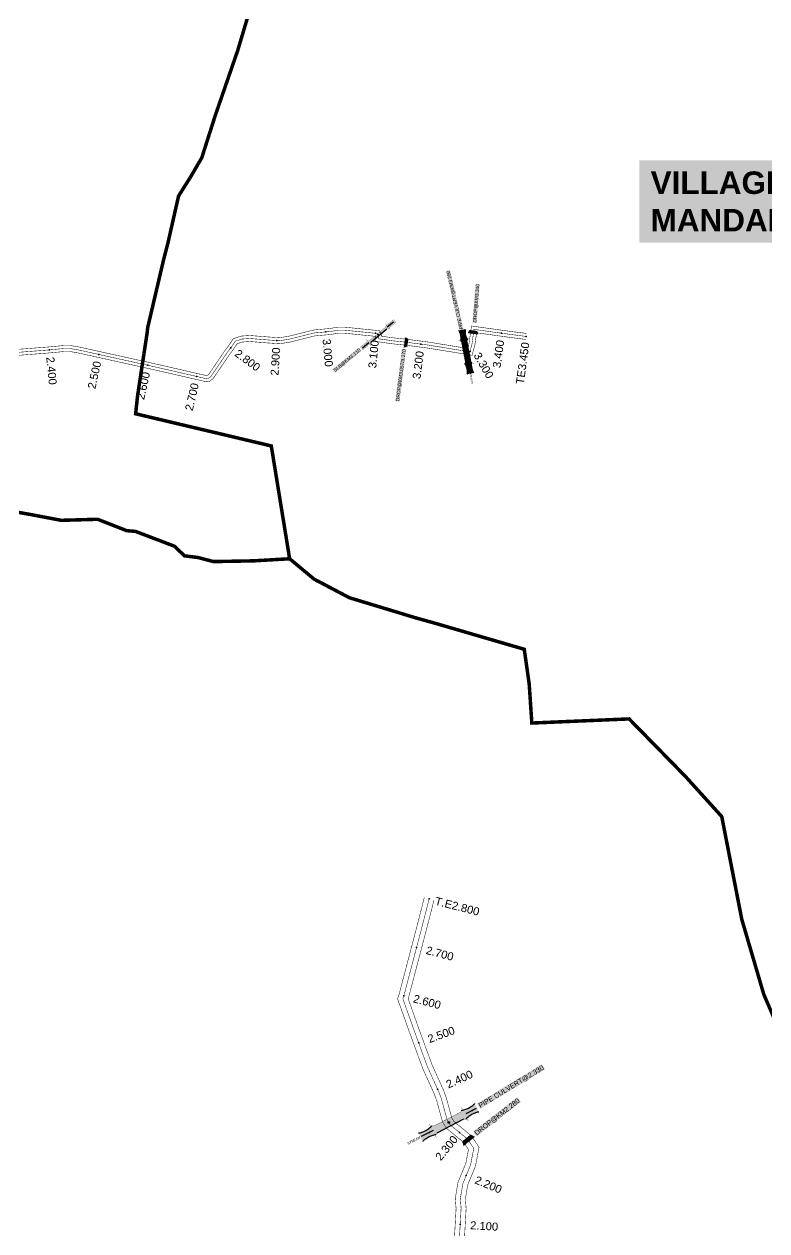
# Model space of a CAD drawing. Header units: inches. Extents: x 174104 to 230935, y 1583276 to 1631460.
# Drawn here: x 190127 to 191611, y 1614253 to 1616666 of the extents above; entities that cross this region are included whole.
import ezdxf
from ezdxf.enums import TextEntityAlignment as Align

# ---------------------------------------------------------------- set-up
doc = ezdxf.new("R2010")
doc.units = ezdxf.units.IN
doc.header["$LTSCALE"] = 15
doc.header["$MEASUREMENT"] = 0
doc.linetypes.add('ACAD_ISO02W100', pattern=[15, 12, -3])
doc.linetypes.add('HIDDEN2', pattern=[0.1875, 0.125, -0.0625])
for name, color, linetype in [('CANAL1', 7, 'Continuous'), ('CHANAGE', 1, 'Continuous'), ('CS', 134, 'Continuous'), ('CSMark', 72, 'Continuous'), ('POINT', 2, 'Continuous'), ('STRUCTURE', 5, 'Continuous'), ('TEXT', 1, 'Continuous'), ('VILLAGE BOUNDRY', 5, 'Continuous')]:
    doc.layers.add(name, color=color, linetype=linetype)
doc.styles.get("Standard").update_dxf_attribs({"font": 'arial.ttf'})
doc.dimstyles.get("Standard").update_dxf_attribs({"dimtxt": 0.18, "dimasz": 0.18, "dimexe": 0.18, "dimexo": 0.0625, "dimgap": 0.09, "dimtad": 0, "dimtih": 1, "dimtoh": 1, "dimdec": 4, "dimzin": 0, "dimdsep": 46, "dimtxsty": 'Standard', "dimcen": 0.09, "dimadec": 0, "dimazin": 0, "dimtfac": 1, "dimtdec": 4, "dimtofl": 0, "dimtmove": 0, "dimatfit": 3, "dimfxl": 1, "dimtolj": 1, "dimtzin": 0, "dimarcsym": 0})

# ---------------------------------------------------------------- blocks, each defined once
blk = doc.blocks.new('DROP')
h = blk.add_hatch()
h.set_pattern_fill('ANSI31', color=1, scale=10, angle=45)
h.set_pattern_definition([(90, (-324.4107, -25.7687), (-1.25, 0), [])])
h.paths.add_polyline_path([(-9.9, -4.3), (-13.8, 4.1), (13.8, 4.1), (10.2, -4.3)])
at = {"layer": 'STRUCTURE', "color": 5, "const_width": 0.49}
blk.add_lwpolyline([(-9.9, -4.3), (-13.8, 4.1), (13.8, 4.1), (10.2, -4.3), (-9.9, -4.3)], dxfattribs=at)
at = {"layer": 'STRUCTURE', "color": 5}
blk.add_circle((0, 0), 1.33, dxfattribs=at)
blk = doc.blocks.new('SP')
at = {"layer": 'STRUCTURE'}
h = blk.add_hatch(dxfattribs=at)
h.set_pattern_fill('DASH', color=256, scale=8, style=0)
edge = h.paths.add_edge_path()
edge.add_spline(control_points=[(769825.7, 1706742.1), (769825.3, 1706741.8), (769823.8, 1706740.8), (769820.9, 1706740.3), (769817, 1706739.7), (769811.4, 1706738.9), (769804, 1706739.7), (769798.4, 1706741), (769795.6, 1706741.6)], knot_values=[0, 0, 0, 0, 1.613557, 5.24513, 8.624976, 13.470124, 22.190216, 30.746377, 30.746377, 30.746377, 30.746377], degree=3, periodic=0)
edge.add_line((769795.6, 1706741.6), (769792.6, 1706739.6))
edge.add_line((769792.6, 1706739.6), (769732.6, 1706739.6))
edge.add_line((769732.6, 1706739.6), (769729.6, 1706741.6))
edge.add_spline(control_points=[(769729.6, 1706741.6), (769726.9, 1706740.9), (769721.3, 1706739.5), (769713.9, 1706738.5), (769708.3, 1706739.1), (769704.4, 1706739.6), (769701.5, 1706740), (769700, 1706741), (769699.5, 1706741.3)], knot_values=[0, 0, 0, 0, 8.556161, 17.276253, 22.121402, 25.501247, 29.13282, 30.746377, 30.746377, 30.746377, 30.746377], degree=3, periodic=0)
edge.add_line((769699.5, 1706741.3), (769699.5, 1706722.1))
edge.add_spline(control_points=[(769699.5, 1706722.1), (769700, 1706722.4), (769701.4, 1706723.4), (769704.3, 1706724), (769708.2, 1706724.5), (769713.8, 1706725.3), (769721.2, 1706724.5), (769726.8, 1706723.3), (769729.6, 1706722.6)], knot_values=[0, 0, 0, 0, 1.613557, 5.24513, 8.624976, 13.470124, 22.190216, 30.746377, 30.746377, 30.746377, 30.746377], degree=3, periodic=0)
edge.add_line((769729.6, 1706722.6), (769732.6, 1706724.6))
edge.add_line((769732.6, 1706724.6), (769792.6, 1706724.6))
edge.add_line((769792.6, 1706724.6), (769795.6, 1706722.6))
edge.add_spline(control_points=[(769795.6, 1706722.6), (769798.4, 1706723.3), (769803.9, 1706724.8), (769811.3, 1706725.8), (769817, 1706725.1), (769820.9, 1706724.7), (769823.8, 1706724.2), (769825.2, 1706723.3), (769825.7, 1706723)], knot_values=[0, 0, 0, 0, 8.556161, 17.276253, 22.121402, 25.501247, 29.13282, 30.746377, 30.746377, 30.746377, 30.746377], degree=3, periodic=0)
edge.add_line((769825.7, 1706723), (769825.7, 1706742.1))
h.paths.add_polyline_path([(769764.2, 1706732.1, -1), (769761.1, 1706732.1, -1)], flags=0)
h.paths.add_polyline_path([(769761.1, 1706732.1, 1), (769764.2, 1706732.1, 1)], flags=16)
at = {"layer": 'STRUCTURE', "const_width": 0.628}
for points in [[(769726.6, 1706747.6), (769726.6, 1706743.6), (769732.6, 1706739.6), (769792.6, 1706739.6), (769798.6, 1706743.6), (769798.6, 1706747.6)], [(769726.6, 1706716.6), (769726.6, 1706720.6), (769732.6, 1706724.6), (769792.6, 1706724.6), (769798.6, 1706720.6), (769798.6, 1706716.6)]]:
    blk.add_lwpolyline(points, dxfattribs=at)
at = {"layer": 'STRUCTURE', "color": 3}
blk.add_lwpolyline([(769732.6, 1706724.6), (769792.6, 1706724.6)], dxfattribs=at)
blk.add_lwpolyline([(769732.6, 1706724.6), (769792.6, 1706724.6)], dxfattribs=at)
at = {"layer": 'STRUCTURE', "color": 0}
blk.add_circle((769762.6, 1706732.1), 1.55, dxfattribs=at)
at = {"layer": 'STRUCTURE'}
for points in [[(769699.5, 1706741.3), (769700.9, 1706740.5), (769704.4, 1706739.6), (769707.8, 1706739.2), (769712.6, 1706738.8), (769721.3, 1706739.7), (769729.6, 1706741.6)], [(769825.7, 1706742.1), (769824.3, 1706741.3), (769820.8, 1706740.3), (769817.5, 1706739.8), (769812.7, 1706739.2), (769804, 1706739.9), (769795.6, 1706741.6)], [(769699.5, 1706722.1), (769700.9, 1706723), (769704.4, 1706724), (769707.7, 1706724.5), (769712.5, 1706725), (769721.2, 1706724.4), (769729.6, 1706722.6)], [(769825.7, 1706723), (769824.3, 1706723.8), (769820.8, 1706724.7), (769817.4, 1706725.1), (769812.6, 1706725.5), (769803.9, 1706724.6), (769795.6, 1706722.6)]]:
    blk.add_spline(points, degree=3, dxfattribs=at)
at = {"layer": 'STRUCTURE', "color": 0}
blk.add_text('STREAM', height=5, dxfattribs=at).set_placement((769684.3, 1706732.1), align=Align.MIDDLE_CENTER)
for points in [[(769727.4, 1706732.1), (769700.8, 1706732.1)], [(769824.4, 1706732.1), (769800.5, 1706732.1)]]:
    blk.add_leader(points, dimstyle='Standard', override={"dimasz": 10, "dimgap": 0.09, "dimtad": 0}, dxfattribs=at)
blk = doc.blocks.new('SLB')
at = {"layer": 'STRUCTURE'}
h = blk.add_hatch(dxfattribs=at)
h.set_pattern_fill('DOTS', color=6, scale=20, angle=320.3722, style=0)
h.set_pattern_definition([(320.372247934, (-159.4327, -72.9564), (1.2786241598, 0.5641323054), [0, -1.25])])
h.paths.add_polyline_path([(769699.5, 1706871.1), (769699.5, 1706861.1), (769729.1, 1706861.1), (769732.1, 1706863.1), (769792.1, 1706863.1), (769795.1, 1706861.1), (769824.7, 1706861.1), (769824.7, 1706871.1), (769795.1, 1706871.1), (769792.1, 1706869.1), (769732.1, 1706869.1), (769729.1, 1706871.1)])
at = {"layer": 'STRUCTURE', "color": 6, "const_width": 0.628}
for points in [[(769726.1, 1706877.1), (769726.1, 1706873.1), (769732.1, 1706869.1), (769792.1, 1706869.1), (769798.1, 1706873.1), (769798.1, 1706877.1)], [(769726.1, 1706855.1), (769726.1, 1706859.1), (769732.1, 1706863.1), (769792.1, 1706863.1), (769798.1, 1706859.1), (769798.1, 1706855.1)]]:
    blk.add_lwpolyline(points, dxfattribs=at)
at = {"layer": 'STRUCTURE', "color": 6, "linetype": 'ACAD_ISO02W100', "ltscale": 0.5, "const_width": 0.5}
for points in [[(769699.5, 1706871.1), (769729.1, 1706871.1)], [(769699.5, 1706861.1), (769729.1, 1706861.1)], [(769795.1, 1706871.1), (769824.7, 1706871.1)], [(769795.1, 1706861.1), (769824.7, 1706861.1)]]:
    blk.add_lwpolyline(points, dxfattribs=at)
at = {"layer": 'STRUCTURE', "color": 6}
blk.add_lwpolyline([(769732.1, 1706863.1), (769792.1, 1706863.1)], dxfattribs=at)
blk.add_lwpolyline([(769732.1, 1706863.1), (769792.1, 1706863.1)], dxfattribs=at)
at = {"layer": 'STRUCTURE', "color": 0}
blk.add_circle((769762.1, 1706866.1), 1.24, dxfattribs=at)
for points in [[(769703.8, 1706866), (769726.7, 1706866)], [(769818.6, 1706865.8), (769795.7, 1706865.8)]]:
    blk.add_leader(points, dimstyle='Standard', override={"dimasz": 10, "dimgap": 0.09, "dimtad": 0}, dxfattribs=at)

msp = doc.modelspace()

# ---------------------------------------------------------------- linework, layer by layer
at = {"layer": 'CANAL1', "color": 200, "const_width": 1}
for points in [[(190105.48574, 1616015.04099), (190173.51845, 1616020.26572), (190204.62716, 1616023.22065), (190217.95989, 1616023.53129), (190236.07198, 1616020.429), (190250.49587, 1616017.23423), (190354.61164, 1615994.20408), (190396.1381, 1615984.91815), (190472.38843, 1615967.4284), (190491.17086, 1615963.09454), (190492.30503, 1615963.25278), (190495.19242, 1615965.36828), (190526.90651, 1616012.02009), (190536.72764, 1616025.36431), (190544.57506, 1616037.12995), (190560.50231, 1616042.20331), (190577.45357, 1616043.38492), (190619.0806, 1616040.08866), (190635.56236, 1616038.9821), (190653.44031, 1616041.48177), (190704.89461, 1616054.37893), (190736.72752, 1616057.286), (190753.80972, 1616060.06358), (190768.18538, 1616059.87445), (190836.23112, 1616053.00471), (190840.2383, 1616045.09103), (190840.32973, 1616042.05656), (190862.74718, 1616038.80878), (190891.05762, 1616035.83363), (190935.25894, 1616030.0938), (191012.84172, 1616017.43884), (191015.34709, 1616026.66769), (191020.40589, 1616062.34223), (191098.43173, 1616051.53439), (191130.40829, 1616047.43586)], [(190105.53429, 1616003.00938), (190174.54534, 1616008.30925), (190205.33519, 1616011.23389), (190217.07853, 1616011.5075), (190233.76018, 1616008.65022), (190247.90085, 1616005.51817), (190352.00642, 1615982.49028), (190393.48733, 1615973.21454), (190469.69803, 1615955.73388), (190490.63321, 1615950.9033), (190496.95801, 1615951.78573), (190503.95339, 1615956.91102), (190536.70427, 1616005.08796), (190546.5568, 1616018.47485), (190552.22453, 1616026.97249), (190562.77279, 1616030.33246), (190577.39685, 1616031.35185), (190618.20501, 1616028.12043), (190635.99584, 1616026.92598), (190655.73645, 1616029.68608), (190706.91108, 1616042.51315), (190738.238, 1616045.37401), (190754.7005, 1616048.05082), (190767.50246, 1616047.8824), (190828.33379, 1616041.741), (190828.63861, 1616031.62506), (190861.25924, 1616026.89907), (190889.65767, 1616023.91467), (190933.5199, 1616018.21887), (191012.25826, 1616005.37542), (191021.58545, 1616003.84407), (191027.12345, 1616024.24402), (191030.60766, 1616048.81454), (191096.84565, 1616039.63951), (191128.8827, 1616035.53323)], [(190985.91009, 1614231.5307), (190989.64361, 1614297.74871), (190988.0466, 1614318.28441), (190993.50102, 1614350.49985), (191009.12354, 1614388.44449), (191014.3241, 1614416.08682), (191005.39166, 1614429.65371), (190970.13669, 1614458.57626), (190962.63458, 1614470.87189), (190950.60016, 1614514.62356), (190945.61168, 1614528.00988), (190923.37918, 1614576.90941), (190897.12142, 1614648.61902), (190872.71785, 1614717.04501), (190875.64926, 1614725.83201), (190909.18462, 1614853.47804), (190926.08212, 1614919.3877)], [(191005.97382, 1614232.09759), (191009.6874, 1614297.96207), (191008.17757, 1614317.3768), (191012.84682, 1614344.95481), (191028.39908, 1614382.72881), (191035.4739, 1614420.33331), (191020.42551, 1614443.18931), (190985.44347, 1614471.88796), (190981.17246, 1614478.88795), (190969.64965, 1614520.77963), (190964.10811, 1614535.65007), (190941.89926, 1614584.49757), (190915.93094, 1614655.41673), (190893.87407, 1614717.26274), (190894.82739, 1614720.12036), (190928.5433, 1614848.45359), (190945.45556, 1614914.42086)]]:
    msp.add_lwpolyline(points, dxfattribs=at)
at = {"layer": 'CANAL1', "color": 1, "linetype": 'HIDDEN2', "ltscale": 4, "const_width": 1}
for points in [[(190105.51002, 1616009.02519), (190174.0319, 1616014.28748), (190204.98117, 1616017.22727), (190217.51921, 1616017.5194), (190234.91608, 1616014.53961), (190249.19836, 1616011.3762), (190353.30903, 1615988.34718), (190394.81272, 1615979.06634), (190471.04323, 1615961.58114), (190490.90204, 1615956.99892), (190494.63152, 1615957.51926), (190499.5729, 1615961.13965), (190531.80539, 1616008.55403), (190541.64222, 1616021.91958), (190548.3998, 1616032.05122), (190561.63755, 1616036.26789), (190577.42521, 1616037.36839), (190618.6428, 1616034.10455), (190635.7791, 1616032.95404), (190654.58838, 1616035.58392), (190705.90285, 1616048.44604), (190737.48276, 1616051.33001), (190754.25511, 1616054.0572), (190767.84392, 1616053.87843), (190832.36155, 1616047.36487), (190834.2813, 1616043.57361), (190834.48417, 1616036.84081), (190862.00321, 1616032.85393), (190890.35764, 1616029.87415), (190934.38942, 1616024.15633), (191013.22726, 1616011.29666), (191017.21378, 1616010.64214), (191021.23527, 1616025.45585), (191025.50678, 1616055.57839), (191097.63869, 1616045.58695), (191129.64549, 1616041.48455)], [(190995.94195, 1614231.81415), (190999.6655, 1614297.85539), (190998.11209, 1614317.8306), (191003.17392, 1614347.72733), (191018.76131, 1614385.58665), (191024.899, 1614418.21007), (191012.90858, 1614436.42151), (190977.79008, 1614465.23211), (190971.90352, 1614474.87992), (190960.12491, 1614517.7016), (190954.8599, 1614531.82997), (190932.63922, 1614580.70349), (190906.52618, 1614652.01788), (190883.29596, 1614717.15388), (190885.23833, 1614722.97618), (190918.86396, 1614850.96582), (190935.76884, 1614916.90428)]]:
    msp.add_lwpolyline(points, dxfattribs=at)
at = {"layer": 'CS', "color": 3}
for p in [(190729.43038, 1616050.59464), (190631.30872, 1616033.25418), (190828.86523, 1616047.71785), (190919.29819, 1616026.11603), (191080.07444, 1616048.01988), (191129.64549, 1616041.48455), (190177.42992, 1616014.61025), (190276.05386, 1616005.43583), (190539.23481, 1616018.64858), (191017.43972, 1616011.47443), (190373.68327, 1615983.7912), (190471.17828, 1615961.54998)]:
    msp.add_point(p, dxfattribs=at)
at = {"layer": 'CS'}
for p in [(190935.76884, 1614916.90428), (190910.75084, 1614820.08475), (190885.34098, 1614723.36691), (190914.88283, 1614629.19596), (190952.65431, 1614536.68106), (190996.25197, 1614450.08631), (191009.83154, 1614363.89764), (190997.85541, 1614265.75133)]:
    msp.add_point(p, dxfattribs=at)
at = {"layer": 'POINT'}
for p in [(191024, 1616050, 23), (190834, 1616045, 20), (190890, 1616031, 21), (191010, 1616011, 22)]:
    msp.add_point(p, dxfattribs=at)
at = {"layer": 'STRUCTURE', "color": 2}
for p in [(190975, 1614470, 100), (191014, 1614436, 100)]:
    msp.add_point(p, dxfattribs=at)
at = {"layer": 'VILLAGE BOUNDRY', "linetype": 'HIDDEN2', "ltscale": 20, "const_width": 7}
for points in [[(190584.37537, 1616717.52319), (190553.30996, 1616613.25158), (190508.33953, 1616482.88134), (190481.34127, 1616398.34065), (190458.74581, 1616359.78927), (190435.10108, 1616322.25252), (190413.87803, 1616228.25518), (190405.14174, 1616194.57618), (190373.29175, 1616058.56984), (190372.41296, 1616049.26883), (190353.32257, 1615923.58545), (190349.28262, 1615886.88862), (190620.3875, 1615822.58761), (190657.03421, 1615597.0085)], [(190086.13652, 1615694.8268), (190139.81492, 1615685.40568), (190200.63861, 1615673.84099), (190273.43027, 1615675.94221), (190331.54205, 1615653.14843), (190348.77615, 1615651.81482), (190426.77996, 1615622.0989), (190447.02038, 1615602.88271), (190474.13284, 1615599.44864), (190504.77011, 1615591.35905), (190585.23987, 1615592.84576), (190657.03421, 1615597.0085), (190705.68499, 1615556.41892), (190776.41375, 1615519.11919), (190910.49868, 1615478.41831), (190947.33361, 1615468.17739), (191125.84716, 1615416.02206), (191135.7046, 1615346.61785), (191140.96713, 1615268.5727), (191335.36739, 1615276.8228), (191447.65191, 1615162.06436), (191520.47031, 1615081.57276), (191560.47856, 1614876.08658), (191604.35779, 1614726.36659), (191646.12521, 1614628.84407)]]:
    msp.add_lwpolyline(points, dxfattribs=at)

# ---------------------------------------------------------------- block references
for p, xscale, yscale, zscale, rotation in [((191024, 1616050, 23), 0.7, 0.7, 0.7, 171.7143800475706), ((190889.7392, 1616029.30577, 21), 0.7000000000000001, 0.7000000000000001, 0.7000000000000001, 81.11133391030593)]:
    msp.add_blockref('DROP', p, dxfattribs=dict(xscale=xscale, yscale=yscale, zscale=zscale, rotation=rotation))
at = {"rotation": 219.0409344329609}
msp.add_blockref('DROP', (191013.45168, 1614435.59664), dxfattribs=at)
at = {"layer": 'STRUCTURE', "color": 0}
for name, p, xscale, yscale, zscale, rotation in [('SLB', (540710.3139, 352917.9064, 20), 0.7, 0.7, 0.7, 39.75672738778623), ('SP', (1465152.63699, 1309025.05776, 22), 0.6999999999999998, 0.6999999999999998, 0.6999999999999998, 100.7297189108755), ('SLB', (1465132.55656, 1308577.76086, 22), 0.7, 0.7, 0.7, 100.7088047873427)]:
    msp.add_blockref(name, p, dxfattribs=dict(at, xscale=xscale, yscale=yscale, zscale=zscale, rotation=rotation))
at = {"layer": 'STRUCTURE', "color": 0, "rotation": 27.18715128120916}
msp.add_blockref('SP', (286060.01012, -255403.80885, 100), dxfattribs=at)

# ---------------------------------------------------------------- texts
at = {"layer": 'CHANAGE'}
for s, rotation, p in [('3.000', 275.21794241, (190730.7036, 1616036.65266)), ('2.800', 323.64754177, (190550.51022, 1616010.35007)), ('3.300', 299.89648402, (191030.95071, 1616007.80659)), ('2.400', 275.42608535, (190178.75378, 1616000.67299))]:
    msp.add_text(s, height=16, rotation=rotation, dxfattribs=at).set_placement(p, align=Align.MIDDLE_LEFT)
for s, rotation, p in [('3.100', 84.23507838, (190827.45897, 1616033.78866)), ('3.400', 82.11379145, (191078.15355, 1616034.15229)), ('TE3.450', 82.11379145, (191128.36238, 1616029.78926)), ('2.900', 86.15902299, (190630.3709, 1616019.28562)), ('3.200', 82.60116731, (190917.49534, 1616012.23259)), ('2.500', 77.52715342, (190273.03018, 1615991.76625)), ('2.600', 77.39518272, (190370.62811, 1615970.12862)), ('2.700', 77.00696757, (190468.03062, 1615947.90842))]:
    msp.add_text(s, height=16, rotation=rotation, dxfattribs=at).set_placement(p, align=Align.MIDDLE_RIGHT)
at = {"layer": 'CSMark', "color": 1}
for s, rotation, p in [('T.E2.800', 345.62058038, (190948.09124, 1614913.38295)), ('2.700', 345.27981991, (190930.09441, 1614815.00277)), ('2.600', 345.27981991, (190904.68455, 1614718.28494)), ('2.500', 20.11110923, (190933.66339, 1614636.07279)), ('2.400', 24.44924163, (190970.86088, 1614544.9588)), ('2.300', 50.63514695, (190952.80666, 1614397.39707)), ('2.200', 337.62212188, (191028.3254, 1614356.28337)), ('2.100', 356.77295299, (191017.82369, 1614264.62547))]:
    msp.add_text(s, height=16, rotation=rotation, dxfattribs=at).set_placement(p, align=Align.MIDDLE_LEFT)
at = {"layer": 'STRUCTURE', "color": 5, "attachment_point": 1, "bg_fill": 1, "box_fill_scale": 1.1, "bg_fill_color": 7, "bg_fill_true_color": 16777215, "bg_fill_transparency": 0}
for s, insert, char_height, width, rotation in [('PIPE CULVERT@KM3.290', (190996.77375, 1616055.31114, 21), 7, 119.3899181, 102.83754507), ('DROP@KM3.340', (191023.07947, 1616069.57642, 21), 7, 76.9219782, 85.45357392), ('SLB@KM3.110', (190743.51072, 1615975.28409, 20), 7, 67.1525375, 39.75672739), ('DROP@KM3.057/3.170', (190868.89642, 1615912.71562), 7, 104.6274938, 82.66308236), ('PIPE CULVERT@2.330', (191033.02534, 1614507.18357), 10, 149.4929059, 31.38925536), ('DROP@KM2.280', (191024.85332, 1614451.44338), 10, 109.8885402, 38.02302319)]:
    msp.add_mtext(s, dxfattribs=dict(at, insert=insert, char_height=char_height, width=width, rotation=rotation))
at = {"layer": 'TEXT', "insert": (191378.33614, 1616371.37965), "char_height": 45, "width": 865.5489086, "attachment_point": 1, "bg_fill": 1, "box_fill_scale": 1.5, "bg_fill_color": 50, "bg_fill_transparency": 0}
msp.add_mtext('{\\fArial|b1|i0|c0|p34;\\C5;VILLAGE NIDIVELAGALA\\PMANDAL : SIMHADRIPURAM}', dxfattribs=at)

doc.saveas('drawing.dxf')
